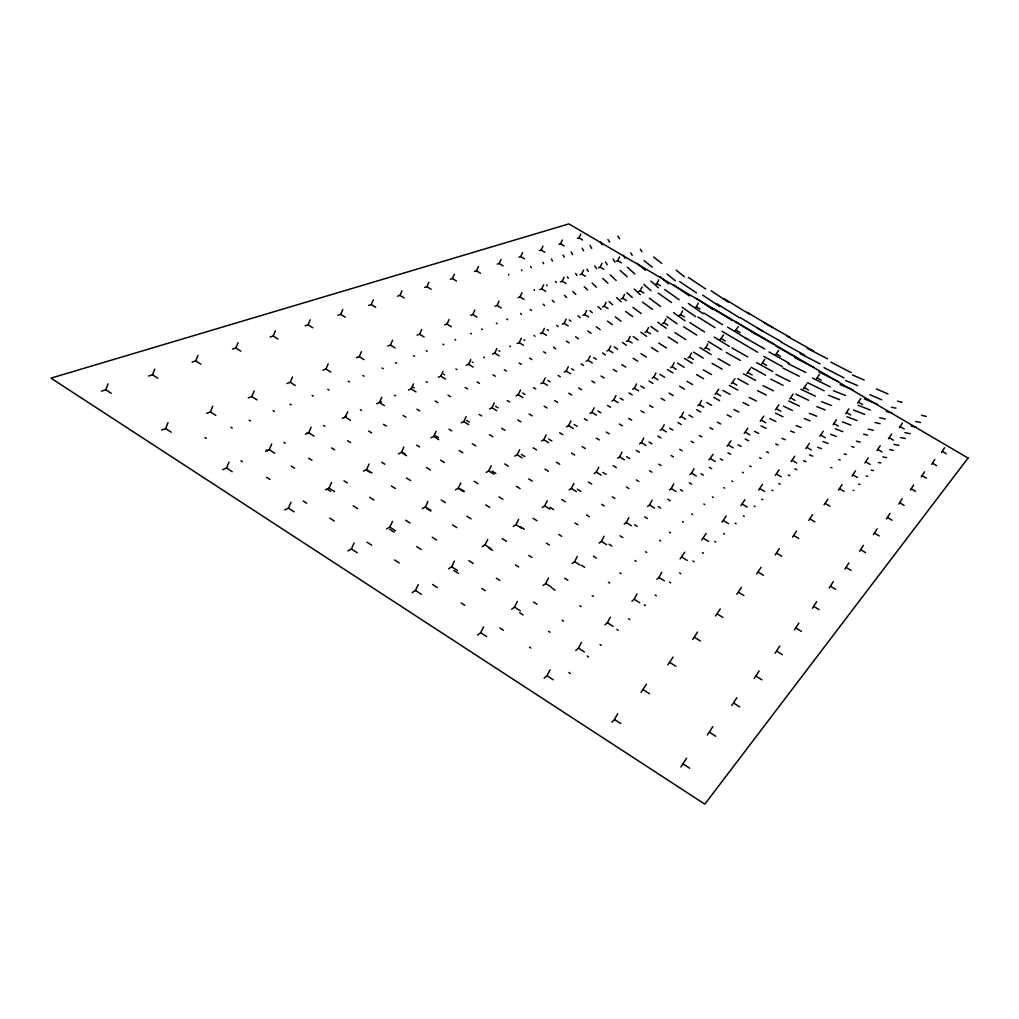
<?xml version="1.0" encoding="UTF-8"?>
<svg xmlns="http://www.w3.org/2000/svg" width="1019" height="1019" viewBox="0 0 1019 1019"><rect width="100%" height="100%" fill="white"/><g stroke="black" fill="none" stroke-linecap="round" stroke-linejoin="round"><path stroke-width="1.5" d="M101.531 391.143L105.785 389.767L108.078 383.845M148.557 376.049L152.493 374.775L154.761 369.069M161.55 430.082L165.638 428.566L168.033 422.63M192.082 362.076L195.737 360.904L197.966 355.376M232.472 349.109L235.873 348.027L238.064 342.69M206.615 413.345L210.398 411.943L212.754 406.224M270.06 337.047L273.219 336.028L275.397 330.869M248.292 397.856L251.795 396.557L254.113 391.041M222.601 469.683L226.498 468.001L228.995 462.091M305.127 325.8L308.082 324.844L310.222 319.839M286.95 383.501L290.198 382.291L292.491 376.954M265.628 451.239L269.233 449.697L271.691 443.991M337.913 315.266L340.69 314.387L342.792 309.521M322.908 370.152L325.94 369.018L328.182 363.859M305.394 434.209L308.732 432.782L311.152 427.254M368.649 305.407L371.247 304.579L373.311 299.866M284.683 509.959L288.402 508.124L291.014 502.214M356.433 357.694L359.261 356.65L361.478 351.644M342.269 418.414L345.365 417.089L347.734 411.752M397.499 296.147L399.945 295.37L401.97 290.784M387.78 346.052L390.417 345.072L392.595 340.219M325.609 489.77L329.035 488.088L331.595 482.382M424.643 287.434L426.948 286.696L428.948 282.25M376.533 403.728L379.425 402.492L381.743 397.334M417.128 335.162L419.611 334.232L421.739 329.519M450.232 279.219L452.398 278.531L454.372 274.2M363.401 471.135L366.573 469.568L369.082 464.053M408.479 390.048L411.166 388.901L413.447 383.896M444.679 324.921L447.01 324.067L449.099 319.482M474.395 271.474L476.446 270.812L478.382 266.596M347.861 550.935L351.377 548.948L354.09 543.038M398.416 453.863L401.359 452.411L403.817 447.074M438.31 377.272L440.832 376.189L443.074 371.336M470.587 315.304L472.778 314.489L474.841 310.031M497.234 264.138L499.17 263.513L501.081 259.399M386.596 528.95L389.831 527.103L392.493 521.397M430.948 437.813L433.686 436.463L436.094 431.292M466.243 365.299L468.613 364.292L470.803 359.58M495.005 306.235L497.068 305.471L499.093 301.14M518.875 257.196L520.709 256.61L522.581 252.597M539.395 250.61L541.14 250.05L542.987 246.139M518.047 297.675L519.996 296.949L521.983 292.733M492.457 354.077L494.674 353.122L496.839 348.549M461.25 422.86L463.798 421.599L466.167 416.605M422.337 508.647L425.343 506.94L427.942 501.437M558.883 244.356L560.539 243.821L562.361 240M539.828 289.587L541.675 288.899L543.624 284.785M517.104 343.518L519.181 342.626L521.308 338.168M489.553 408.912L491.935 407.727L494.24 402.874M455.442 489.846L458.219 488.267L460.766 482.942M577.416 238.408L578.996 237.898L580.779 234.166M560.45 281.932L562.195 281.282L564.118 277.27M412.135 592.638L415.446 590.472L418.274 584.562M540.312 333.582L542.274 332.729L544.35 328.398M516.022 395.843L518.263 394.748L520.531 390.035M580.002 274.671L581.671 274.047L583.556 270.137M486.178 472.396L488.763 470.931L491.247 465.772M562.208 324.195L564.067 323.405L566.105 319.176M448.602 568.768L451.646 566.781L454.41 561.074M540.86 383.603L542.961 382.558L545.178 377.985M598.573 267.768L600.153 267.182L602 263.361M582.906 315.33L584.651 314.578L586.664 310.464M514.786 456.143L517.193 454.78L519.639 449.774M616.228 261.221L617.731 260.66L619.552 256.928M564.195 372.088L566.169 371.107L568.347 366.662M482.229 546.757L485.044 544.923L487.744 539.408M602.484 306.936L604.152 306.235L606.114 302.223M541.497 440.985L543.738 439.711L546.133 434.858M586.167 361.248L588.027 360.331L590.167 356M621.055 298.987L622.634 298.312L624.558 294.402M513.347 526.39L515.958 524.683L518.595 519.359M566.475 426.795L568.577 425.598L570.92 420.898M606.891 351.02L608.649 350.154L610.738 345.938M638.671 291.434L640.174 290.797L642.072 286.976M477.542 635.066L480.637 632.723L483.592 626.825M542.223 507.5L544.655 505.908L547.228 500.749M589.886 413.497L591.861 412.377L594.153 407.804M626.468 341.365L628.124 340.55L630.188 336.436M655.421 284.263L656.847 283.651L658.72 279.919M644.989 332.232L646.568 331.455L648.581 327.443M611.884 401.015L613.744 399.957L615.986 395.499M569.099 489.91L571.353 488.432L573.875 483.439M511.653 609.273L514.506 607.12L517.372 601.427M662.541 323.571L664.044 322.832L666.018 318.922M632.582 389.258L634.34 388.264L636.531 383.934M594.166 473.504L596.281 472.128L598.739 467.275M679.202 315.355L680.616 314.654L682.564 310.833M543.089 585.505L545.725 583.505L548.528 578.002M652.109 378.176L653.765 377.234L655.905 373.018M617.603 458.168L619.577 456.881L621.985 452.169M695.034 307.547L696.385 306.885L698.282 303.152M670.54 367.706L672.107 366.815L674.209 362.7M572.156 563.52L574.601 561.673L577.327 556.349M639.563 443.8L641.41 442.59L643.766 438.017M687.978 357.809L689.455 356.968L691.519 352.956M599.121 543.127L601.388 541.42L604.05 536.261M660.185 430.311L661.917 429.165L664.222 424.719M704.498 348.422L705.9 347.632L707.925 343.721M720.166 339.531L723.49 334.945M679.571 417.612L681.214 416.529L683.469 412.198M624.201 524.161L626.303 522.569L628.901 517.576M544.108 678.246L546.986 675.724L550.056 669.84M735.056 331.073L738.265 326.628M697.862 405.638L699.403 404.632L701.62 400.416M647.574 506.494L649.549 505.004L652.084 500.151M575.773 650.466L578.423 648.148L581.403 642.454M715.121 394.353L718.752 389.283M669.419 489.973L671.266 488.572L673.75 483.872M731.438 383.666L734.954 378.75M604.942 624.876L607.388 622.724L610.292 617.234M689.888 474.497L691.608 473.185L694.041 468.613M746.902 373.553L750.29 368.776M631.895 601.223L634.162 599.236L636.99 593.924M709.084 459.977L713.083 454.296M761.562 363.961L764.849 359.325M775.484 354.841L778.669 350.345M727.146 446.309L730.992 440.832M656.886 579.302L658.975 577.455L661.739 572.309M744.163 433.444L747.87 428.133M680.106 558.922L684.743 552.222M760.225 421.306L763.804 416.16M701.734 539.943L706.18 533.497M775.408 409.816L778.86 404.836M611.871 722.204L614.521 719.503L617.718 713.618M721.949 522.199L726.216 516.009M789.776 398.951L793.126 394.124M803.405 388.647L806.653 383.959M740.877 505.602L744.965 499.628M641.002 692.36L646.543 684.195M816.346 378.864L819.493 374.304M758.633 490.024L762.569 484.254M667.827 664.897L673.075 657.115M775.319 475.376L779.102 469.81M692.589 639.524L697.595 632.086M791.037 461.582L794.693 456.206M805.863 448.577L809.392 443.367M715.516 616.024L720.293 608.903M819.875 436.272L823.288 431.228M736.826 594.192L741.399 587.377M833.134 424.643L836.433 419.739M845.706 413.612L848.903 408.861M756.671 573.863L761.053 567.316M857.641 403.142L860.737 398.518M775.204 554.884L779.395 548.579M792.54 537.115L796.578 531.052M808.806 520.454L812.678 514.608M824.091 504.8L827.823 499.157M680.87 766.963L686.602 758.2M838.471 490.063L842.076 484.598M852.037 476.166L855.514 470.88M707.377 734.992L712.803 726.662M864.851 463.034L868.213 457.913M876.977 450.615L880.238 445.647M731.744 705.581L736.903 697.646M888.466 438.845L891.625 434.03M754.238 678.437L759.155 670.871M899.369 427.674L902.426 423M775.064 653.319L779.764 646.071M794.4 629.984L798.896 623.042M812.398 608.279L816.703 601.618M829.199 588.014L833.325 581.607M844.904 569.048L848.878 562.896M859.641 551.292L863.45 545.343M873.474 534.593L877.142 528.861M886.479 518.888L890.033 513.347M898.758 504.087L902.184 498.724M910.349 490.101L913.661 484.917M921.303 476.879L924.513 471.848M931.697 464.346L934.805 459.467M941.543 452.461L944.562 447.723M853.107 490.33L853.782 490.457M866.175 476.013L867.628 476.306M900.554 437.533L905.305 438.501M891.307 407.192L895.93 408.16M858.609 484.14L859.858 484.407M904.834 432.553L910.26 433.699M894.02 444.36L898.885 445.392M878.327 462.46L880.849 462.983M889.663 449.621L893.497 450.436M879.639 417.777L885.333 419.013M911.05 426.057L916.323 427.203M915.648 421.471L920.488 422.516M882.9 456.869L886.568 457.671M871.194 470.128L873.5 470.638M886.212 411.523L891.752 412.746M897.497 401.206L902.082 402.25M875.117 422.528L880.085 423.662M868.188 429.101L873.308 430.298M921.494 415.255L926.309 416.389M863.666 434.196L867.513 435.138M838.79 459.633L840.178 459.977M851.667 446.577L854.151 447.188M856.495 441.163L860.214 442.106M844.101 453.952L846.407 454.55M830.778 467.466L831.988 467.772M846.955 416.746L857.106 420.567M835.402 428.833L842.904 431.674M822.97 441.533L828.103 443.494M821.645 401.741L831.58 405.549M830.587 434.234L836.395 436.476M833.466 390.774L845.426 395.41M842.471 421.853L850.878 425.114M817.62 447.163L821.454 448.653M809.417 454.843L812.805 456.155M858.151 405.295L870.315 410.033M809.404 413.37L816.741 416.223M853.527 410.033L864.787 414.44M796.259 425.585L801.252 427.56M803.52 460.728L806.004 461.709M828.574 395.283L839.631 399.69M816.843 406.645L825.11 409.931M804.271 418.554L809.965 420.834M790.591 430.999L794.323 432.515M840.165 384.647L852.928 389.831M864.507 398.938L877.474 404.225M781.968 438.374L785.241 439.711M794.744 468.829L796.896 469.708M775.714 444.029L778.134 445.036M788.273 475.007L789.865 475.682M845.592 380.507L857.654 385.641M766.479 451.825L768.581 452.716M852.508 375.005L864.239 380.036M869.844 394.671L881.779 399.817M876.429 388.952L888.033 393.984M778.873 483.605L780.261 484.216M759.664 457.76L761.218 458.448M749.793 466.014L751.13 466.626M788.731 400.989L799.456 406.097M800.87 389.258L815.353 396.187M775.523 413.179L783.012 416.771M795.954 394.149L808.602 400.301M783.445 406.122L792.413 410.466M771.854 490.114L772.924 490.623M761.04 425.827L766.135 428.324M812.423 378.074L830.383 386.889M807.583 382.673L824.154 390.812M775.879 374.406L790.069 381.373M763.091 385.704L773.523 390.812M769.689 418.491L775.816 421.509M749.182 397.423L756.429 401.015M742.38 472.256L743.45 472.791M818.958 371.922L838.561 381.692M787.993 363.63L805.774 372.495M770.695 379.119L783.063 385.297M757.499 390.634L766.224 395.003M782.936 368.063L799.253 376.253M794.871 357.694L814.308 367.541M743.017 402.53L748.965 405.549M733.947 409.574L738.864 412.058M754.582 431.343L758.76 433.457M745.182 438.998L748.723 440.807M800.093 353.618L820.066 363.859M823.989 367.63L844.038 377.883M807.252 348.332L827.543 358.79M830.816 362.127L851.196 372.597M761.766 499.234L762.76 499.743M727.146 414.873L731.209 416.975M717.3 422.21L720.726 424.006M731.782 481.019L732.776 481.528M738.113 444.755L741.119 446.36M727.935 452.805L730.636 454.257M709.874 427.738L712.829 429.33M382.061 368.012L383.195 368.623M413.064 387.258L414.211 387.882M362.879 375.527L364.063 376.177M743.526 373.846L755.563 380.444M395.614 362.688L396.709 363.299M426.222 381.641L427.33 382.252M394.455 395.206L395.639 395.856M756.62 362.649L772.759 371.54M729.324 385.424L737.781 390.086M699.225 435.444L701.862 436.896M413.51 355.682L414.555 356.255M443.596 374.24L444.653 374.814M751.194 367.299L765.575 375.247M737.718 378.686L748.073 384.418M768.976 351.988L789.101 363.159M763.842 356.421L782.299 366.649M348.345 381.221L349.542 381.896M780.618 341.824L804.704 355.236M775.803 346.078L798.17 358.51M722.942 390.43L730.101 394.417M713.708 397.359L719.541 400.62M380.342 401.244L381.539 401.906M786.935 336.104L813.493 350.931M327.761 389.309L328.997 389.997M360.344 409.778L361.579 410.479M731.884 347.925L747.78 356.917M706.676 402.53L711.67 405.345M720.255 458.843L722.713 460.244M763.702 322.386L790.005 337.34M751.997 331.977L774.134 344.549M744.838 337.658L764.734 348.969M757.665 352.268L721.987 331.264M726.216 352.408L740.329 360.433M718.178 358.701L729.948 365.375M696.588 409.702L700.792 412.096M757.066 327.889L780.898 341.441M712.064 363.363L722.204 369.145M703.288 369.846L711.517 374.533M312.132 395.436L313.368 396.149M691.175 441.24L693.608 442.628M723.796 487.63L724.7 488.152M754.149 506.112L755.066 506.647M455.913 368.993L456.894 369.553M696.576 374.648L703.569 378.66M345.161 416.262L346.409 416.988M686.933 381.297L692.627 384.571M426.197 350.714L427.165 351.275M289.944 404.135L291.23 404.874M688.92 415.077L692.64 417.23M709.3 467.339L711.67 468.715M323.609 425.471L324.895 426.209M679.584 386.239L684.462 389.08M677.979 422.567L681.316 424.515M679.737 449.379L682.068 450.742M472.154 362.063L473.083 362.598M669.05 393.117L673.151 395.512M273.079 410.759L274.378 411.51M578.996 237.898L582.562 240M617.731 260.66L621.335 262.775M656.847 283.651L660.49 285.791M696.385 306.885L700.053 309.05M736.317 330.36L740.036 332.538M776.669 354.064L780.427 356.281M817.442 378.036L821.25 380.265M858.648 402.25L862.494 404.505M900.299 426.719L904.171 428.999M942.384 451.455L946.294 453.761M442.947 344.155L443.851 344.689M307.228 432.476L308.528 433.241M560.539 243.821L564.195 245.974M600.153 267.182L603.834 269.36M640.174 290.797L643.906 293.001M680.616 314.654L684.386 316.884M721.49 338.767L725.299 341.021M762.811 363.146L766.657 365.413M804.564 387.768L808.449 390.073M846.776 412.67L850.699 414.988M889.434 437.839L893.408 440.183M932.576 463.288L936.588 465.658M661.038 398.251L664.694 400.416M249.12 420.159L250.457 420.949M541.14 250.05L544.872 252.266M581.671 274.047L585.441 276.289M622.634 298.312L626.443 300.567M664.044 322.832L667.891 325.125M705.9 347.632L709.797 349.937M748.213 372.687L752.162 375.03M790.999 398.034L794.986 400.391M834.255 423.649L838.293 426.044M878.009 449.557L882.085 451.977M922.233 475.758L926.36 478.191M465.072 387.475L467.543 388.94M495.591 406.288L498.074 407.766M448.067 395.155L450.653 396.697M479.121 414.389L481.707 415.93M283.932 442.424L285.269 443.214M520.709 256.61L524.53 258.877M562.195 281.282L566.067 283.575M604.152 306.235L608.063 308.553M646.568 331.455L650.517 333.799M689.455 356.968L693.455 359.338M732.827 382.762L736.864 385.157M776.695 408.848L780.783 411.281M821.059 435.228L825.199 437.686M865.933 461.925L870.111 464.409M911.33 488.916L915.559 491.438M649.638 405.422L652.912 407.383M669.674 428.197L672.807 430.056M712.434 496.941L713.364 497.501M435.177 400.989L437.839 402.569M499.17 263.513L503.093 265.857M541.675 288.899L545.636 291.268M584.651 314.578L588.664 316.973M628.124 340.55L632.175 342.97M672.107 366.815L676.196 369.26M716.586 393.385L720.726 395.869M761.588 420.274L765.779 422.77M807.112 447.468L811.353 450.003M853.183 474.981L857.476 477.554M899.802 502.826L904.146 505.424M743.335 515.831L744.278 516.378M522.62 392.977L524.938 394.366M477.109 382.023L479.503 383.45M507.233 400.556L509.653 401.995M466.638 420.516L469.313 422.108M416.949 409.23L419.713 410.874M476.446 270.812L480.458 273.219M519.996 296.949L524.059 299.395M564.067 323.405L568.169 325.863M608.649 350.154L612.801 352.65M653.765 377.234L657.968 379.756M699.403 404.632L703.658 407.18M745.602 432.349L749.908 434.935M792.362 460.41L796.718 463.034M839.681 488.814L844.101 491.464M887.587 517.563L892.045 520.238M657.879 436.081L660.898 437.903M493.005 374.839L495.31 376.215M448.984 429.203L451.761 430.871M230.88 427.318L232.23 428.12M266.201 450.003L267.564 450.806M747.105 312.273L772.593 327.583M640.976 410.81L644.072 412.67M740.214 317.61L763.269 331.506M452.398 278.531L456.512 281.015M497.068 305.471L501.233 307.98M542.274 332.729L546.49 335.276M588.027 360.331L592.294 362.904M634.34 388.264L638.658 390.863M681.214 416.529L685.583 419.166M728.674 445.163L733.107 447.825M776.733 474.141L781.204 476.841M825.377 503.475L829.912 506.214M874.633 533.192L879.231 535.956M701.008 473.746L703.327 475.147M403.116 415.485L405.957 417.191M204.921 437.508L206.297 438.336M240.968 460.779L242.344 461.62M734.992 321.584L756.315 334.512M426.948 286.696L431.164 289.256M472.778 314.489L477.058 317.075M519.181 342.626L523.511 345.25M566.169 371.107L570.551 373.769M613.744 399.957L618.176 402.645M661.917 429.165L666.413 431.89M710.714 458.741L715.262 461.505M760.123 488.7L764.734 491.489M810.181 519.04L814.843 521.881M860.877 549.789L865.602 552.655M628.698 418.35L631.691 420.159M671.075 455.506L673.355 456.894M544.108 406.135L547.127 407.969M529.09 413.981L532.211 415.879M435.597 435.788L438.437 437.52M383.526 424.35L386.468 426.12M727.553 327.099L746.698 338.754M607.49 405.46L610.445 407.269M568.768 393.207L571.684 394.977M597.911 410.963L600.853 412.746M648.95 442.029L651.918 443.838M533.523 387.602L535.777 388.978M554.731 400.569L557.686 402.378M584.384 418.694L587.364 420.503M574.13 424.528L577.174 426.375M559.648 432.769L562.781 434.68M517.728 419.93L520.926 421.866M620.125 398.162L623.169 400.021M619.399 424.031L622.354 425.84M399.945 295.37L404.276 298.007M447.01 324.067L451.392 326.742M494.674 353.122L499.119 355.835M542.961 382.558L547.458 385.309M591.861 412.377L596.433 415.166M641.41 442.59L646.033 445.405M691.608 473.185L696.295 476.039M742.469 504.201L747.22 507.093M794.005 535.612L798.82 538.542M846.229 567.456L851.107 570.423M504.265 369.731L506.507 371.094M548.668 439.011L551.89 440.972M501.654 428.324L504.978 430.349M416.618 445.137L419.561 446.933M724.254 298.771L749.207 314.043M629.041 392.952L632.251 394.926M547.916 380.495L550.12 381.845M636.289 450.398L639.308 452.245M689.264 482.777L691.608 484.216M371.247 304.579L375.693 307.305M419.611 334.232L424.121 337.009M468.613 364.292L473.173 367.095M518.263 394.748L522.887 397.588M568.577 425.598L573.277 428.477M619.577 456.881L624.329 459.798M671.266 488.572L676.081 491.527M723.656 520.709L728.547 523.702M776.771 553.279L781.726 556.31M830.612 586.294L835.644 589.377M533.154 447.812L536.503 449.876M489.464 434.68L492.903 436.782M714.153 337.072L729.324 346.409M708.23 341.454L721.732 349.759M640.785 386.01L644.352 388.201M578.703 387.959L581.62 389.755M519.142 362.981L521.333 364.318M658.796 464.154L661.114 465.581M606.241 432.043L609.222 433.877M521.397 454.499L524.836 456.614M472.217 443.673L475.797 445.876M368.661 431.075L371.655 432.909M717.045 303.891L739.565 317.775M693.531 352.128L703.225 358.115M659.904 374.368L664.617 377.272M649.052 381.03L653.013 383.475M591.797 381.004L594.803 382.864M596.268 438.081L599.299 439.953M340.69 314.387L345.263 317.202M390.417 345.072L395.054 347.938M440.832 376.189L445.532 379.093M491.935 407.727L496.699 410.67M543.738 439.711L548.579 442.692M596.281 472.128L601.172 475.147M649.549 505.004L654.516 508.073M703.569 538.338L708.6 541.446M758.353 572.156L763.46 575.302M813.914 606.445L819.098 609.642M504.736 463.951L508.328 466.167M459.136 450.5L462.817 452.78M402.199 452.232L405.218 454.079M347.543 440.628L350.638 442.539M711.568 307.713L732.406 320.616M699.913 347.568L711.109 354.51M684.45 358.421L692.296 363.299M677.482 363.095L684.182 367.248M667.509 369.553L672.96 372.941M626.71 456.729L629.767 458.614M492.101 471.122L495.794 473.415M440.59 460.18L444.411 462.562M381.743 462.295L384.864 464.231M613.158 465.658L616.304 467.619M582.18 446.602L585.301 448.551M308.082 324.844L312.795 327.774M359.261 356.65L364.038 359.618M411.166 388.901L416.007 391.907M463.798 421.599L468.715 424.656M517.193 454.78L522.174 457.875M571.353 488.432L576.41 491.578M626.303 522.569L631.436 525.753M682.055 557.215L687.252 560.437M738.622 592.357L743.895 595.644M796.03 628.022L801.393 631.36M703.798 312.999L722.471 324.641M571.506 453.06L574.703 455.06M474.192 481.299L478.038 483.694M426.502 467.543L430.426 470.001M331.493 447.901L334.652 449.876M697.951 316.973L715.02 327.672M613.247 369.4L616.75 371.604M601.057 376.024L604.216 377.998M454.818 339.505L455.659 340.028M680.374 489.604L682.743 491.082M649.511 470.689L651.854 472.166M602.891 472.421L606.114 474.434M556.399 462.18L559.737 464.269M544.948 469.097L548.388 471.262M273.219 336.028L278.072 339.072M325.94 369.018L330.857 372.101M379.425 402.492L384.405 405.626M433.686 436.463L438.756 439.635M488.763 470.931L493.897 474.141M544.655 505.908L549.865 509.169M601.388 541.42L606.687 544.732M658.975 577.455L664.35 580.817M717.452 614.049L722.904 617.463M776.822 651.205L782.363 654.682M460.575 489.031L464.524 491.502M366.178 469.963L369.362 471.95M308.668 458.219L311.941 460.282M483.681 357.147L484.534 357.682M588.371 481.974L591.721 484.076M577.34 489.209L580.805 491.4M528.734 478.892L532.313 481.146M406.505 477.987L410.581 480.548M344.053 480.853L347.352 482.93M558.119 375.438L560.297 376.813M516.429 486.33L520.123 488.649M235.873 348.027L240.866 351.173M290.198 382.291L295.281 385.5M345.365 417.089L350.511 420.337M401.359 452.411L406.594 455.71M458.219 488.267L463.53 491.617M515.958 524.683L521.346 528.084M574.601 561.673L580.078 565.125M634.162 599.236L639.715 602.751M694.665 637.397L700.308 640.964M756.123 676.17L761.868 679.788M441.265 499.998L445.354 502.584M391.296 485.936L395.474 488.572M291.281 466.091L294.631 468.205M327.201 489.158L330.576 491.285M689.761 322.552L704.549 331.914M683.558 326.742L696.741 335.098M667.789 499.246L670.235 500.788M636.365 479.924L638.786 481.452M561.749 499.476L565.354 501.756M549.903 507.258L553.623 509.615M498.979 496.864L502.826 499.297M485.732 504.876L489.693 507.386M426.566 508.354L430.757 511.028M266.545 477.3L269.997 479.49M633.117 358.268L637.741 361.21M621.832 364.636L625.73 367.107M533.115 518.302L536.988 520.76M520.352 526.696L524.339 529.243M466.906 516.251L471.02 518.862M195.737 360.904L200.883 364.178M251.795 396.557L257.03 399.894M308.732 432.782L314.056 436.157M366.573 469.568L371.973 473.007M425.343 506.94L430.833 510.43M485.044 544.923L490.623 548.464M545.725 583.505L551.394 587.11M607.388 622.724L613.145 626.392M670.069 662.592L675.915 666.324M733.782 703.123L739.743 706.906M369.68 497.234L373.998 499.972M303.203 500.979L306.694 503.182M668.171 336.971L677.648 343.021M651.421 347.492L657.981 351.682M529.689 358.166L531.842 359.541M735.158 523.167L736.1 523.766M502.227 538.618L506.367 541.267M452.589 524.912L456.805 527.6M405.664 520.238L410.007 523.014M353.198 505.844L357.631 508.672M674.845 332.602L685.774 339.607M571.583 368.738L573.799 370.164M626.418 486.904L628.889 488.496M488.432 547.7L492.686 550.426M432.234 537.217L436.603 540.019M152.493 374.775L157.818 378.202M210.398 411.943L215.799 415.408M269.233 449.697L274.722 453.226M329.035 488.088L334.627 491.667M389.831 527.103L395.512 530.746M451.646 566.781L457.429 570.487M514.506 607.12L520.378 610.89M578.423 648.148L584.396 651.982M643.448 689.876L649.523 693.773M709.581 732.317L715.771 736.291M389.729 529.294L394.2 532.147M658.682 342.995L666.362 347.938M641.04 353.669L646.377 357.096M703.849 503.985L704.779 504.583M658.261 506.545L660.758 508.15M468.829 560.616L473.236 563.456M416.707 546.604L421.191 549.496M329.736 518.098L334.334 521.053M367.044 542.184L371.668 545.165M644.76 516.862L647.371 518.556M612.33 496.788L614.903 498.457M601.643 504.29L604.305 506.01M575.034 522.964L577.888 524.81M546.362 543.102L549.432 545.076M515.41 564.857L518.671 566.959M453.863 570.462L458.397 573.391M543.611 351.797L545.802 353.211M470.511 333.34L471.313 333.863M634.531 524.709L637.219 526.441M586.524 514.901L589.288 516.697M609.031 544.235L611.909 546.095M558.756 534.402L561.724 536.325M581.543 565.278L584.639 567.277M528.797 555.444L531.969 557.495M551.852 588.039L555.151 590.167M394.595 559.966L399.244 562.985M105.785 389.767L111.288 393.334M165.638 428.566L171.23 432.183M226.498 468.001L232.192 471.695M288.402 508.124L294.185 511.882M351.377 548.948L357.261 552.757M415.446 590.472L421.433 594.344M480.637 632.723L486.738 636.671M546.986 675.724L553.19 679.749M614.521 719.503L620.838 723.592M683.278 764.059L689.71 768.224M498.902 350.638L499.718 351.16M620.036 535.803L622.826 537.612M593.427 556.183L596.421 558.132M564.692 578.193L567.901 580.27M533.599 602.025L537.013 604.254M496.368 578.219L499.743 580.422M432.565 584.486L437.253 587.543M519.677 612.712L523.167 614.992M481.86 588.422L485.311 590.676M723.579 533.548L724.56 534.198M461.174 602.955L464.753 605.299M499.832 627.921L503.437 630.29M691.697 513.945L692.678 514.582M711.16 290.759L728.598 302.35M581.097 363.936L583.428 365.477M688.36 277.435L705.619 288.925M702.715 295.128L719.758 306.553M679.622 281.588L696.474 292.924M593.657 357.567L596.23 359.287M553.457 347.224L555.75 348.778M696.588 298.491L712.918 309.61M566.462 341.161L568.984 342.893M579.773 605.783L581.072 606.674M587.173 656.032L588.549 656.988M548.681 631.321L550.043 632.251M714.803 541.407L715.822 542.108M682.501 521.486L683.494 522.174M616.852 629.373L618.164 630.264M562.131 620.265L563.469 621.182M568.857 672.489L570.271 673.47M529.498 647.065L530.899 648.033M673.317 284.76L689.341 295.854M682.068 307.241L695.608 316.616M602.509 352.956L605.401 354.956M608.458 582.244L609.68 583.085M592.179 595.606L593.44 596.472M600.013 644.492L601.363 645.422M614.202 346.855L617.603 349.224M644.212 604.789L645.447 605.643M628.685 618.737L629.959 619.616M688.322 303.445L703.008 313.648M702.397 552.54L703.454 553.279M669.47 532.16L670.515 532.886M634.99 560.463L636.136 561.265M619.921 572.831L621.106 573.659M666.986 316.667L677.138 323.8M633.232 336.525L638.136 339.964M669.521 582.066L670.68 582.881M655.153 594.969L656.351 595.809M650.81 326.475L657.93 331.506M509.678 346.001L510.494 346.575M692.984 560.985L694.066 561.749M659.599 540.261L660.669 541.013M645.613 551.738L646.721 552.527M664.732 289.498L679.125 299.688M658.21 293.103L671.496 302.516M622.392 342.409L626.418 345.263M679.648 572.958L680.768 573.761M673.521 312.591L684.997 320.756M587.721 330.958L591.084 333.353M575.608 336.767L578.461 338.805M640.785 332.169L646.632 336.372M657.79 322.221L666.146 328.233M481.63 328.959L482.407 329.519M642.505 302.108L652.491 309.305M607.439 321.087L612.266 324.602M625.691 311.483L632.697 316.591M649.32 298.198L660.579 306.439M596.204 326.691L600.178 329.621M523.944 339.875L524.772 340.486M632.926 307.407L641.168 313.521M615.272 316.922L621.042 321.202M496.342 323.15L497.132 323.749M653.599 256.966L661.713 263.399M534.007 335.455L534.975 336.232M676.221 270.137L684.399 276.722M644.059 260.597L652.326 267.22M666.974 273.971L675.317 280.734M547.381 329.659L548.451 330.538M506.723 318.96L507.64 319.724M660.07 276.709L668.464 283.893M636.862 263.093L645.32 270.315M556.756 325.418L558.157 326.602M520.505 313.457L521.55 314.349M569.328 319.915L570.895 321.278M643.842 284.403L650.937 290.644M626.978 292.797L632.239 297.472M589.861 310.566L592.256 312.693M578.066 315.814L580.155 317.673M609.056 301.548L612.661 304.757M627.373 267.22L634.913 274.009M620.163 270.417L627.169 276.684M650.899 281.053L658.363 287.791M598 306.579L601.134 309.407M530.198 309.419L531.536 310.642M616.635 297.637L621.182 301.79M602.751 278.416L607.884 283.116M634.187 289.065L640.289 294.669M543.165 304.21L544.668 305.585M584.218 286.747L587.721 289.995M564.373 295.332L566.679 297.484M552.196 300.299L554.209 302.197M610.164 274.837L616.202 280.505M592.052 283.015L596.484 287.205M572.78 291.51L575.824 294.389M555.47 281.371L556.374 282.645M534.109 289.638L534.593 290.313M575.62 273.436L577.047 275.512M567.366 276.913L568.309 278.302M586.906 269.233L588.345 271.372M617.845 236.102L619.603 238.752M546.693 284.925L547.216 285.715M594.752 265.908L596.599 268.749M640.34 249.26L641.957 251.808M605.515 261.998L607.26 264.749M623.246 255.26L625.156 258.329M607.948 239.478L609.566 242.127M613.069 258.966L614.979 262.138M600.395 241.885L602.14 244.789M551.368 259.017L552.565 261.042M630.71 252.827L632.226 255.4M589.912 245.388L591.657 248.381M530.581 266.507L531.319 267.78M571.111 251.948L572.653 254.623M562.985 255.043L564.195 257.145M582.18 248.241L583.645 250.852M542.834 262.291L543.611 263.679M508.557 274.315L508.94 275.003M521.511 269.869L521.932 270.672M968.05 458.053L704.804 804.144L50.95 378.151L568.882 223.9L968.05 458.053"/></g></svg>
